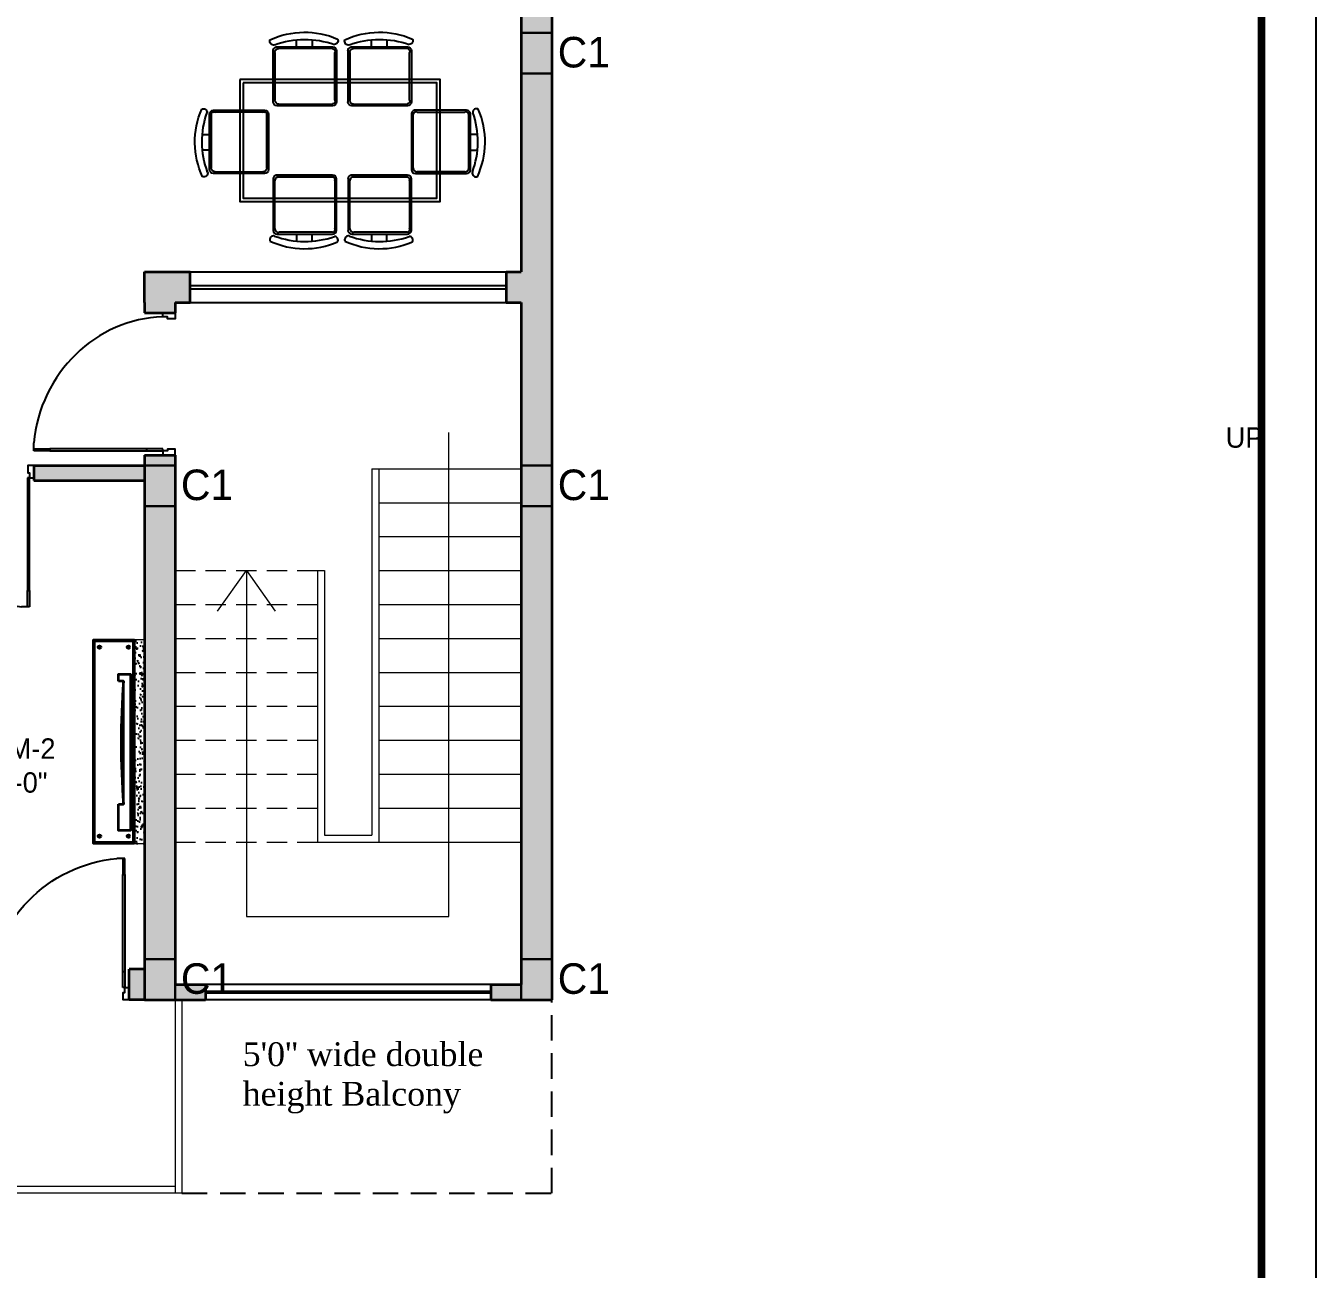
# Model space of a CAD drawing. Header units: millimetres. Extents: x -6808 to 215771, y -89660 to -16303.
# Drawn here: x 95177.6 to 95557.7, y -47921 to -47554.6 of the extents above; entities that cross this region are included whole.
import ezdxf

# ---------------------------------------------------------------- set-up
doc = ezdxf.new("R2010")
doc.units = ezdxf.units.MM
doc.linetypes.add('ACAD_ISO10W100', pattern=[18, 12, -3, 0, -3])
doc.linetypes.add('DASHED', pattern=[0.75, 0.5, -0.25])
doc.layers.get('0').update_dxf_attribs({"color": 8})
doc.layers.add('AR.furniture', color=7, linetype='Continuous', lineweight=35, true_color=0x009e9e)
for name, color, linetype, lineweight in [('col.center', 5, 'ACAD_ISO10W100', 15), ('column', 5, 'Continuous', 30), ('Projection', 190, 'DASHED', 25), ('railing', 190, 'Continuous', 13), ('STAIR', 252, 'Continuous', 15), ('text', 7, 'Continuous', 25), ('wall', 7, 'Continuous', 35), ('wokg dim', 152, 'DASHED', 18)]:
    doc.layers.add(name, color=color, linetype=linetype, lineweight=lineweight)
for name, color, linetype in [('FORMAT', 7, 'Continuous'), ('NET 01', 8, 'Continuous'), ('WIN', 5, 'Continuous')]:
    doc.layers.add(name, color=color, linetype=linetype)
doc.styles.add('SAJ', font='eurr____.ttf')
doc.styles.get("Standard").update_dxf_attribs({"font": 'times.ttf'})
doc.dimstyles.new('SAJ', dxfattribs={"dimtxt": 5, "dimasz": 2, "dimexe": 1, "dimexo": 1, "dimgap": 0.09375, "dimtad": 0, "dimdec": 1, "dimzin": 0, "dimdsep": 46, "dimlunit": 4, "dimtxsty": 'SAJ', "dimblk": 'OBLIQUE', "dimcen": 0.125, "dimdle": 0.375, "dimadec": 0, "dimazin": 0, "dimtfac": 1, "dimtdec": 1, "dimtofl": 0, "dimtmove": 0, "dimatfit": 3, "dimldrblk": 'OBLIQUE', "dimfxl": 1, "dimtolj": 1, "dimtzin": 0, "dimlwd": 5, "dimlwe": 5, "dimarcsym": 1})

# ---------------------------------------------------------------- blocks, each defined once
blk = doc.blocks.new('QEWFWE')
at = {"layer": 'NET 01'}
for p, q in [((238503.45, 15011.85), (238503.45, 15015.77)), ((238503.45, 15015.77), (238505.41, 15015.77)), ((238503.98, 15015.77), (238503.98, 15011.85)), ((238503.98, 15011.85), (238503.45, 15011.85)), ((238503.45, 15011.85), (238503.45, 14988.32)), ((238503.98, 14988.32), (238503.98, 15011.85)), ((238503.45, 14988.32), (238503.45, 14984.4)), ((238503.98, 14988.32), (238503.45, 14988.32)), ((238503.98, 14984.4), (238503.98, 14988.32)), ((238503.45, 14984.4), (238503.98, 14984.4))]:
    blk.add_line(p, q, dxfattribs=at)
for points in [[(238503.45, 14984.4), (238502.4, 14984.4), (238502.4, 14981.4), (238503.9, 14981.4), (238503.9, 14982.9), (238503.9, 14983.2), (238503.45, 14983.2)], [(238536.02, 14984.4), (238537.07, 14984.4), (238537.07, 14981.4), (238535.57, 14981.4), (238535.57, 14982.9), (238535.57, 14983.2), (238536.02, 14983.2)]]:
    blk.add_lwpolyline(points, close=True, dxfattribs=at)
blk.add_ellipse((238504.18, 14985.62), major_axis=(-29.27, 13.54), ratio=0.925766, start_param=-2.718612, end_param=-1.204625, dxfattribs=at)
blk = doc.blocks.new('weerf')
at = {"color": 251, "true_color": 0x636466}
for p, q in [((167984.25, 15684.17), (167967.87, 15684.17)), ((167967.88, 15683.65), (167983.73, 15683.65)), ((167973.91, 15686.28), (167973.91, 15684.17)), ((167978.49, 15684.17), (167978.49, 15686.24)), ((167966.72, 15683.02), (167966.72, 15667.96)), ((167967.24, 15668.48), (167967.24, 15682.51)), ((167984.88, 15682.51), (167984.88, 15668.48)), ((167985.39, 15667.96), (167985.39, 15683.02)), ((167967.87, 15666.82), (167984.25, 15666.82)), ((167983.73, 15667.33), (167967.88, 15667.33))]:
    blk.add_line(p, q, dxfattribs=at)
for centre, radius, start, end in [((167976.08, 15664.21), 24.28, 65.0156, 113.4469), ((167967.39, 15685.97), 1.1, 152.4673, 268.0646), ((167967.87, 15683.02), 1.15, 90, 180), ((167967.97, 15682.85), 0.808, 96.7142, 205.1766), ((167975.99, 15660.5), 25.86, 69.6237, 109.5086), ((167983.73, 15682.51), 1.15, 360, 90), ((167984.25, 15683.02), 1.15, 360, 90), ((167985.24, 15685.86), 1.15, 257.6258, 17.8047), ((167967.97, 15668.14), 0.808, 154.8234, 263.2858), ((167983.73, 15668.48), 1.15, 270, 0), ((167967.87, 15667.96), 1.15, 180, 270), ((167984.25, 15667.96), 1.15, 270, 0)]:
    blk.add_arc(centre, radius, start, end, dxfattribs=at)
blk = doc.blocks.new('45t65y')
at = {"color": 251, "true_color": 0x636466}
for points in [[(167957.63, 15590.36), (167993.63, 15590.36), (167993.63, 15649.36), (167957.63, 15649.36)], [(167958.63, 15591.36), (167992.63, 15591.36), (167992.63, 15648.36), (167958.63, 15648.36)]]:
    blk.add_lwpolyline(points, close=True, dxfattribs=at)
blk.add_blockref('weerf', (0, -25.89))
at = {"xscale": -1}
for p, rotation in [((183632.21, 183607.61), 90), ((183632.21, 183585.57), 90), ((0, 31265.61), 180)]:
    blk.add_blockref('weerf', p, dxfattribs=dict(at, rotation=rotation))
at = {"rotation": 270}
for p in [(152319.04, 183607.61), (152319.04, 183585.57)]:
    blk.add_blockref('weerf', p, dxfattribs=at)
blk = doc.blocks.new('_Oblique')
at = {"color": 0, "linetype": 'ByBlock', "lineweight": -2}
blk.add_line((-0.5, -0.5), (0.5, 0.5), dxfattribs=at)
blk = doc.blocks.new('vcdr')
at = {"layer": 'AR.furniture', "lineweight": 25, "ltscale": 2}
h = blk.add_hatch(dxfattribs=at)
h.set_pattern_fill('AR-CONC', color=256, scale=0.5, style=0)
h.set_pattern_definition([(50, (5894.276, -2096.168), (3.58630091, -0.313760675), [0.375, -4.125]), (355, (5894.276, -2096.168), (-0.69375667, 3.76096067), [0.3, -3.3]), (100.4514, (5894.575, -2096.194), (2.89254691, 3.44719771), [0.31870095, -3.50571056]), (46.1842, (5894.276, -2095.168), (5.33620524, -0.82759507), [0.5625, -6.1875]), (96.6356, (5894.7207, -2095.237), (4.67331353, 4.87058935), [0.47805144, -5.258565]), (351.1842, (5894.276, -2095.168), (4.67330973, 4.870593), [0.45, -4.95]), (21, (5894.776, -2095.418), (2.98453526, -2.01309445), [0.375, -4.125]), (326, (5894.776, -2095.418), (1.21657666, 3.62575023), [0.3, -3.3]), (71.4514, (5895.0247, -2095.5857), (4.20111314, 1.61265248), [0.31870095, -3.50571056]), (37.5, (5894.276, -2096.168), (0.060799277, 1.66446927), [0, -3.26, 0, -3.35, 0, -3.3125]), (7.5, (5894.276, -2096.168), (1.315347687, 1.97205856), [0, -1.91, 0, -3.185, 0, -1.2625]), (327.5, (5893.161, -2096.168), (2.66911218, -0.112774359), [0, -1.25, 0, -3.9, 0, -5.175]), (317.5, (5892.661, -2096.168), (2.915930847, 0.50052491), [0, -1.625, 0, -2.59, 0, -3.675])])
h.paths.add_polyline_path([(93614.87, -24321.29), (93617.87, -24321.29), (93617.87, -24261.29), (93614.87, -24261.29)])
at = {"layer": 'AR.furniture', "ltscale": 2}
blk.add_lwpolyline([(93614.87, -24321.29), (93602.87, -24321.29), (93602.87, -24261.29), (93614.87, -24261.29)], close=True, dxfattribs=at)
blk.add_lwpolyline([(93614.87, -24321.29), (93602.87, -24321.29), (93602.87, -24261.29), (93614.87, -24261.29)], close=True, dxfattribs=at)
at = {"layer": 'AR.furniture', "lineweight": 20, "ltscale": 5}
blk.add_lwpolyline([(93614.37, -24320.79), (93603.37, -24320.79), (93603.37, -24261.79), (93614.37, -24261.79)], close=True, dxfattribs=at)
blk.add_lwpolyline([(93614.37, -24320.79), (93603.37, -24320.79), (93603.37, -24261.79), (93614.37, -24261.79)], close=True, dxfattribs=at)
at = {"layer": 'AR.furniture', "lineweight": 9, "ltscale": 2}
blk.add_lwpolyline([(93614.87, -24321.29), (93617.87, -24321.29), (93617.87, -24261.29), (93614.87, -24261.29)], close=True, dxfattribs=at)
blk.add_lwpolyline([(93614.87, -24321.29), (93617.87, -24321.29), (93617.87, -24261.29), (93614.87, -24261.29)], close=True, dxfattribs=at)
at = {"layer": 'AR.furniture'}
for points in [[(93610.22, -24273.51), (93610.22, -24271.36), (93613.78, -24271.36), (93613.78, -24317.46), (93610.22, -24317.46), (93610.22, -24309.71)], [(93610.22, -24273.51), (93610.22, -24271.36), (93613.78, -24271.36), (93613.78, -24317.46), (93610.22, -24317.46), (93610.22, -24309.71)], [(93610.22, -24309.71), (93611.67, -24309.71), (93611.67, -24273.51), (93610.22, -24273.51)], [(93610.22, -24309.71), (93611.67, -24309.71), (93611.67, -24273.51), (93610.22, -24273.51)]]:
    blk.add_lwpolyline(points, dxfattribs=at)
at = {"layer": 'AR.furniture', "ltscale": 2}
for centre in [(93604.6, -24263.44), (93604.6, -24263.44), (93613.13, -24263.44), (93613.13, -24263.44), (93604.6, -24319.13), (93604.6, -24319.13), (93613.13, -24319.13), (93613.13, -24319.13)]:
    blk.add_circle(centre, 0.375, dxfattribs=at)
at = {"layer": 'AR.furniture', "ltscale": 5}
blk.add_arc((93852.35, -24291.61), 241.36, 175.6992, 184.3008, dxfattribs=at)
blk.add_arc((93852.35, -24291.61), 241.36, 175.6992, 184.3008, dxfattribs=at)
blk = doc.blocks.new('c1')
at = {"layer": 'column'}
blk.add_hatch(color=256, dxfattribs=at).paths.add_polyline_path([(58376.49, -43564.36), (58385.49, -43564.36), (58385.49, -43552.36), (58376.49, -43552.36)])
for p, q in [((58376.49, -43552.36), (58376.49, -43564.36)), ((58376.49, -43552.36), (58385.49, -43552.36)), ((58385.49, -43564.36), (58385.49, -43552.36)), ((58376.49, -43564.36), (58385.49, -43564.36))]:
    blk.add_line(p, q, dxfattribs=at)

msp = doc.modelspace()

# ---------------------------------------------------------------- hatches: boundary and pattern name
at = {"layer": 'wokg dim'}
h = msp.add_hatch(color=252, dxfattribs=at)
h.dxf.hatch_style = 1
h.paths.add_polyline_path([(95047.559, -47609.16), (95052.059, -47609.16), (95052.059, -47604.66), (95047.559, -47604.66), (95047.559, -47562.66), (95052.059, -47562.66), (95052.059, -47558.16), (95047.559, -47558.16), (95047.559, -47419.66), (95142.059, -47419.66), (95142.059, -47415.16), (95047.559, -47415.16), (95047.559, -47235.16), (95077.559, -47235.16), (95077.559, -47232.304), (95077.559, -47230.66), (95047.559, -47230.66), (95047.559, -47158.66), (95155.559, -47158.66), (95155.559, -47173.66), (95160.059, -47173.66), (95160.059, -47158.66), (95323.559, -47158.66), (95323.559, -47230.66), (95263.559, -47230.66), (95263.559, -47191.66), (95259.059, -47191.66), (95259.059, -47235.16), (95323.559, -47235.16), (95323.559, -47415.16), (95239.559, -47415.16), (95239.559, -47419.66), (95323.559, -47419.66), (95323.559, -47627.16), (95319.059, -47627.16), (95319.059, -47636.16), (95323.559, -47636.16), (95323.559, -47837.16), (95314.559, -47837.16), (95314.559, -47841.66), (95332.559, -47841.66), (95332.559, -47149.66), (95038.559, -47149.66), (95038.559, -47841.66), (95060.279, -47841.66), (95060.279, -47832.66), (95047.559, -47832.66), (95047.559, -47688.66), (95137.97, -47688.66), (95137.97, -47684.16), (95047.559, -47684.16)])
h = msp.add_hatch(color=252, dxfattribs=at)
h.dxf.hatch_style = 1
h.paths.add_polyline_path([(95221.559, -47636.16), (95226.059, -47636.16), (95226.059, -47627.16), (95212.559, -47627.16), (95212.559, -47636.16), (95212.559, -47639.16), (95221.559, -47639.16)])
h = msp.add_hatch(color=252, dxfattribs=at)
h.dxf.hatch_style = 1
h.paths.add_polyline_path([(95212.559, -47684.16), (95179.97, -47684.16), (95179.97, -47687.794), (95179.97, -47688.66), (95212.559, -47688.66)])
h = msp.add_hatch(color=252, dxfattribs=at)
h.dxf.hatch_style = 1
h.paths.add_polyline_path([(95221.559, -47681.16), (95217.925, -47681.16), (95212.559, -47681.16), (95212.559, -47841.66), (95230.559, -47841.66), (95230.559, -47837.16), (95221.559, -47837.16)])
h = msp.add_hatch(color=252, dxfattribs=at)
h.dxf.hatch_style = 1
h.paths.add_polyline_path([(95212.559, -47832.66), (95208.059, -47832.66), (95208.059, -47841.66), (95212.559, -47841.66)])

# ---------------------------------------------------------------- linework, layer by layer
at = {"linetype": 'ByBlock', "lineweight": 20}
for p, q in [((95179.97, -47684.16), (95183.919, -47684.16)), ((95183.919, -47688.66), (95179.97, -47688.66))]:
    msp.add_line(p, q, dxfattribs=at)
at = {"layer": 'FORMAT', "color": 0}
msp.add_lwpolyline([(94793.867, -47093.321), (94793.867, -48177.97), (95557.705, -48177.97), (95557.705, -47093.321)], close=True, dxfattribs=at)
msp.add_lwpolyline([(94793.867, -47093.321), (94793.867, -48177.97), (95557.705, -48177.97), (95557.705, -47093.321)], close=True, dxfattribs=at)
at = {"layer": 'FORMAT', "color": 0, "const_width": 2.24}
msp.add_lwpolyline([(94809.944, -47109.397), (94809.944, -48161.894), (95541.628, -48161.894), (95541.628, -47109.397)], close=True, dxfattribs=at)
msp.add_lwpolyline([(94809.944, -47109.397), (94809.944, -48161.894), (95541.628, -48161.894), (95541.628, -47109.397)], close=True, dxfattribs=at)
at = {"layer": 'Projection', "ltscale": 15}
for p, q in [((95332.559, -47898.66), (95332.559, -47841.66)), ((95223.559, -47898.66), (95332.559, -47898.66))]:
    msp.add_line(p, q, dxfattribs=at)
at = {"layer": 'railing', "color": 1}
for p, q in [((95279.559, -47685.16), (95279.559, -47793.16)), ((95279.559, -47685.16), (95281.559, -47685.16)), ((95263.559, -47715.16), (95265.559, -47715.16)), ((95265.559, -47715.16), (95265.559, -47793.16)), ((95265.559, -47793.16), (95279.559, -47793.16))]:
    msp.add_line(p, q, dxfattribs=at)
at = {"layer": 'railing'}
for p, q in [((95221.559, -47841.66), (95221.559, -47898.66)), ((95223.559, -47841.66), (95223.559, -47898.66)), ((95221.559, -47896.66), (95040.559, -47896.66)), ((95223.559, -47898.66), (95038.559, -47898.66))]:
    msp.add_line(p, q, dxfattribs=at)
at = {"layer": 'STAIR'}
for p, q in [((95302.208, -47817.122), (95302.208, -47674.486)), ((95281.559, -47685.16), (95323.559, -47685.16)), ((95281.559, -47685.16), (95281.559, -47795.16)), ((95281.559, -47695.16), (95323.559, -47695.16)), ((95281.559, -47705.16), (95323.559, -47705.16)), ((95263.559, -47715.16), (95263.559, -47795.16)), ((95281.559, -47715.16), (95323.559, -47715.16)), ((95281.559, -47725.16), (95323.559, -47725.16)), ((95281.559, -47735.16), (95323.559, -47735.16)), ((95281.559, -47745.16), (95323.559, -47745.16)), ((95281.559, -47755.16), (95323.559, -47755.16)), ((95281.559, -47765.16), (95323.559, -47765.16)), ((95281.559, -47775.16), (95323.559, -47775.16)), ((95281.559, -47785.16), (95323.559, -47785.16)), ((95263.559, -47795.16), (95281.559, -47795.16)), ((95281.559, -47795.16), (95323.559, -47795.16))]:
    msp.add_line(p, q, dxfattribs=at)
at = {"layer": 'STAIR', "linetype": 'DASHED', "ltscale": 12}
for p, q in [((95221.559, -47715.16), (95263.559, -47715.16)), ((95221.559, -47725.16), (95263.559, -47725.16)), ((95221.559, -47735.16), (95263.559, -47735.16)), ((95221.559, -47745.16), (95263.559, -47745.16)), ((95221.559, -47755.16), (95263.559, -47755.16)), ((95221.559, -47765.16), (95263.559, -47765.16)), ((95221.559, -47775.16), (95263.559, -47775.16)), ((95221.559, -47785.16), (95263.559, -47785.16)), ((95221.559, -47795.16), (95263.559, -47795.16))]:
    msp.add_line(p, q, dxfattribs=at)
at = {"layer": 'wall'}
for p, q in [((95332.559, -47149.66), (95332.559, -47841.66)), ((95323.559, -47419.66), (95323.559, -47627.16)), ((95212.559, -47627.16), (95226.059, -47627.16)), ((95212.559, -47636.16), (95212.559, -47627.16)), ((95226.059, -47636.16), (95226.059, -47627.16)), ((95319.059, -47627.16), (95323.559, -47627.16)), ((95319.059, -47627.16), (95319.059, -47636.16)), ((95212.559, -47636.16), (95212.559, -47639.16)), ((95221.559, -47636.16), (95226.059, -47636.16)), ((95221.559, -47636.16), (95221.559, -47639.16)), ((95319.059, -47636.16), (95323.559, -47636.16)), ((95323.559, -47636.16), (95323.559, -47837.16)), ((95212.559, -47639.16), (95221.559, -47639.16)), ((95212.559, -47681.16), (95212.559, -47841.66)), ((95212.559, -47681.16), (95221.559, -47681.16)), ((95221.559, -47681.16), (95221.559, -47837.16)), ((95212.559, -47832.66), (95208.059, -47832.66)), ((95208.059, -47841.66), (95208.059, -47832.66)), ((95212.559, -47841.66), (95208.059, -47841.66))]:
    msp.add_line(p, q, dxfattribs=at)
at = {"layer": 'wall', "color": 1}
for p, q in [((95179.97, -47684.16), (95212.559, -47684.16)), ((95179.97, -47684.16), (95179.97, -47688.66)), ((95179.97, -47688.66), (95212.559, -47688.66)), ((95221.559, -47837.16), (95230.559, -47837.16)), ((95230.559, -47837.16), (95230.559, -47841.66)), ((95314.559, -47837.16), (95323.559, -47837.16)), ((95314.559, -47837.16), (95314.559, -47841.66)), ((95212.559, -47841.66), (95230.559, -47841.66)), ((95314.559, -47841.66), (95332.559, -47841.66))]:
    msp.add_line(p, q, dxfattribs=at)
at = {"layer": 'WIN'}
for p, q in [((95226.059, -47627.16), (95319.059, -47627.16)), ((95226.059, -47631.16), (95319.059, -47631.16)), ((95226.059, -47632.16), (95319.059, -47632.16)), ((95226.059, -47636.16), (95319.059, -47636.16)), ((95314.559, -47837.16), (95230.559, -47837.16)), ((95314.559, -47839.16), (95230.559, -47839.16)), ((95314.559, -47839.66), (95230.559, -47839.66)), ((95314.559, -47841.66), (95230.559, -47841.66))]:
    msp.add_line(p, q, dxfattribs=at)

# ---------------------------------------------------------------- block references
at = {"rotation": 270}
msp.add_blockref('45t65y', (79650.286, 120387.217), dxfattribs=at)
at = {"linetype": 'ByBlock', "lineweight": 20, "xscale": 1.211467555345734, "yscale": 1.211467555345734, "zscale": 1.211467555345734}
for p, rotation in [((113371.034, -336619.076), 90), ((384117.886, -29534.685), 180)]:
    msp.add_blockref('QEWFWE', p, dxfattribs=dict(at, rotation=rotation))
at = {"linetype": 'ByBlock', "lineweight": 20, "xscale": -1.211467555345734, "yscale": 1.211467555345734, "zscale": 1.211467555345734}
msp.add_blockref('QEWFWE', (384145.975, -65991.134), dxfattribs=at)
at = {"layer": 'AR.furniture'}
msp.add_blockref('vcdr', (1594.691, -23474.279), dxfattribs=at)
at = {"layer": 'column'}
for p in [(36947.068, -4004.298), (36836.068, -4131.798), (36947.068, -4131.798), (36836.068, -4277.298), (36947.068, -4277.298)]:
    msp.add_blockref('c1', p, dxfattribs=at)

# ---------------------------------------------------------------- texts
at = {"lineweight": 5, "insert": (95241.481, -47854.175), "char_height": 7, "width": 91.30157, "attachment_point": 1}
msp.add_mtext("\\A1;5'0'' wide double height Balcony", dxfattribs=at)
at = {"layer": 'col.center', "linetype": 'ByBlock', "char_height": 9, "width": 293.6941, "attachment_point": 1, "style": 'SAJ'}
for insert in [(95334.29, -47557.892), (95223.29, -47685.392), (95334.29, -47685.392), (95223.29, -47830.892), (95334.29, -47830.892)]:
    msp.add_mtext('\\A1;{\\fCentury Gothic|b0|i0|c0|p34;C1}', dxfattribs=dict(at, insert=insert))
at = {"layer": 'text', "ltscale": 2, "char_height": 6, "width": 244.74508, "style": 'SAJ'}
for s, insert, attachment_point in [('\\A1;{\\fCentury Gothic|b0|i0|c0|p34;UP}', (95542.173, -47672.955), 3), ('\\A1;{\\fCentury Gothic|b0|i0|c0|p34; BED ROOM-2\\P13\'-9" X 12\'-0"}', (95133.299, -47764.607), 1)]:
    msp.add_mtext(s, dxfattribs=dict(at, insert=insert, attachment_point=attachment_point))

# ---------------------------------------------------------------- leaders
at = {"layer": 'STAIR'}
msp.add_leader([(95242.559, -47715.16), (95242.559, -47817.122), (95302.208, -47817.122)], dimstyle='SAJ', override={"dimasz": 12, "dimldrblk": 'Open90'}, dxfattribs=at)

doc.saveas('drawing.dxf')
